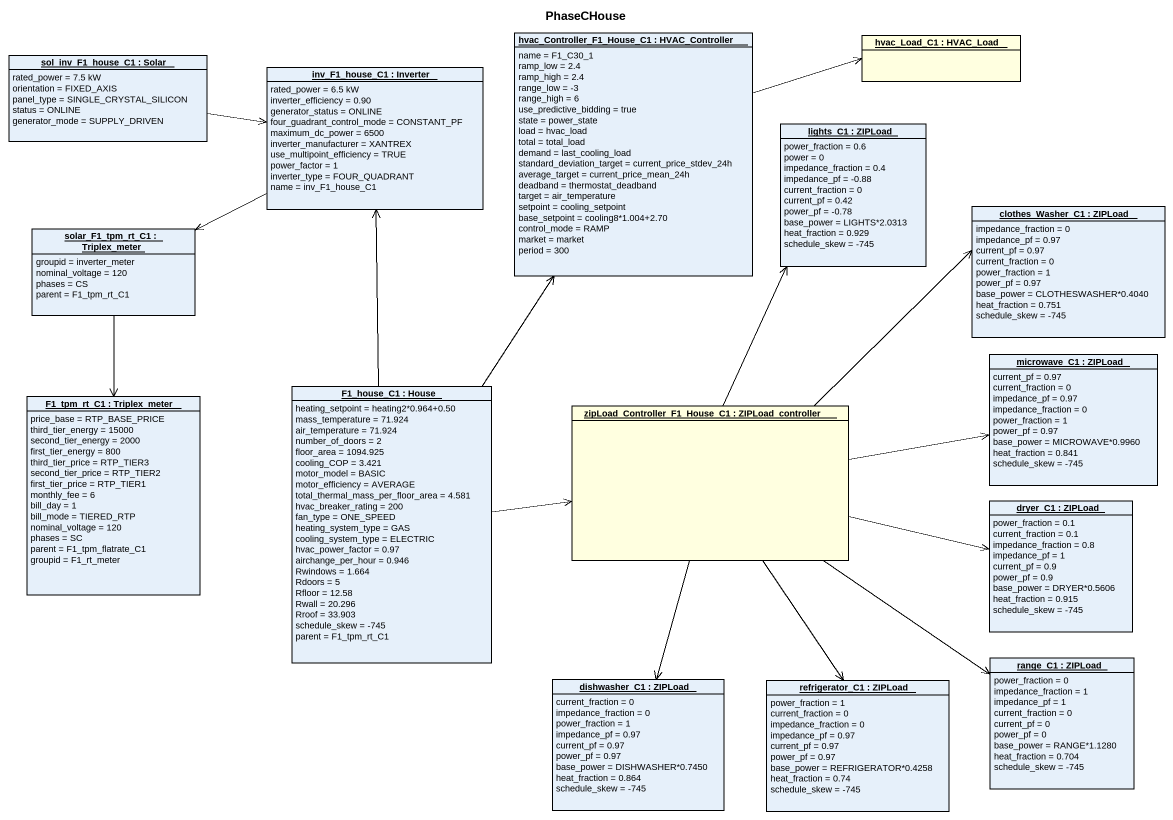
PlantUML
@startuml
title PhaseCHouse
hide circle
hide empty members
object "sol_inv_F1_house_C1 : Solar" as sol_inv_F1_house_C1 {
  rated_power = 7.5 kW
  orientation = FIXED_AXIS
  panel_type = SINGLE_CRYSTAL_SILICON
  status = ONLINE
  generator_mode = SUPPLY_DRIVEN
}
object "hvac_Controller_F1_House_C1 : HVAC_Controller" as hvac_Controller_F1_House_C1 {
  name = F1_C30_1
  ramp_low = 2.4
  ramp_high = 2.4
  range_low = -3
  range_high = 6
  use_predictive_bidding = true
  state = power_state
  load = hvac_load
  total = total_load
  demand = last_cooling_load
  standard_deviation_target = current_price_stdev_24h
  average_target = current_price_mean_24h
  deadband = thermostat_deadband
  target = air_temperature
  setpoint = cooling_setpoint
  base_setpoint = cooling8*1.004+2.70
  control_mode = RAMP
  market = market
  period = 300
}
object "hvac_Load_C1 : HVAC_Load" as hvac_Load_C1 #FFFFE0
object "inv_F1_house_C1 : Inverter" as inv_F1_house_C1 {
  rated_power = 6.5 kW
  inverter_efficiency = 0.90
  generator_status = ONLINE
  four_guadrant_control_mode = CONSTANT_PF
  maximum_dc_power = 6500
  inverter_manufacturer = XANTREX
  use_multipoint_efficiency = TRUE
  power_factor = 1
  inverter_type = FOUR_QUADRANT
  name = inv_F1_house_C1
}
object "lights_C1 : ZIPLoad" as lights_C1 {
  power_fraction = 0.6
  power = 0
  impedance_fraction = 0.4
  impedance_pf = -0.88
  current_fraction = 0
  current_pf = 0.42
  power_pf = -0.78
  base_power = LIGHTS*2.0313
  heat_fraction = 0.929
  schedule_skew = -745
}
object "clothes_Washer_C1 : ZIPLoad" as clothes_Washer_C1 {
  impedance_fraction = 0
  impedance_pf = 0.97
  current_pf = 0.97
  current_fraction = 0
  power_fraction = 1
  power_pf = 0.97
  base_power = CLOTHESWASHER*0.4040
  heat_fraction = 0.751
  schedule_skew = -745
}
object "solar_F1_tpm_rt_C1 : Triplex_meter" as solar_F1_tpm_rt_C1 {
  groupid = inverter_meter
  nominal_voltage = 120
  phases = CS
  parent = F1_tpm_rt_C1
}
object "microwave_C1 : ZIPLoad" as microwave_C1 {
  current_pf = 0.97
  current_fraction = 0
  impedance_pf = 0.97
  impedance_fraction = 0
  power_fraction = 1
  power_pf = 0.97
  base_power = MICROWAVE*0.9960
  heat_fraction = 0.841
  schedule_skew = -745
}
object "F1_tpm_rt_C1 : Triplex_meter" as F1_tpm_rt_C1 {
  price_base = RTP_BASE_PRICE
  third_tier_energy = 15000
  second_tier_energy = 2000
  first_tier_energy = 800
  third_tier_price = RTP_TIER3
  second_tier_price = RTP_TIER2
  first_tier_price = RTP_TIER1
  monthly_fee = 6
  bill_day = 1
  bill_mode = TIERED_RTP
  nominal_voltage = 120
  phases = SC
  parent = F1_tpm_flatrate_C1
  groupid = F1_rt_meter
}
object "F1_house_C1 : House" as F1_house_C1 {
  heating_setpoint = heating2*0.964+0.50
  mass_temperature = 71.924
  air_temperature = 71.924
  number_of_doors = 2
  floor_area = 1094.925
  cooling_COP = 3.421
  motor_model = BASIC
  motor_efficiency = AVERAGE
  total_thermal_mass_per_floor_area = 4.581
  hvac_breaker_rating = 200
  fan_type = ONE_SPEED
  heating_system_type = GAS
  cooling_system_type = ELECTRIC
  hvac_power_factor = 0.97
  airchange_per_hour = 0.946
  Rwindows = 1.664
  Rdoors = 5
  Rfloor = 12.58
  Rwall = 20.296
  Rroof = 33.903
  schedule_skew = -745
  parent = F1_tpm_rt_C1
}
object "zipLoad_Controller_F1_House_C1 : ZIPLoad_controller" as zipLoad_Controller_F1_House #FFFFE0
object "dryer_C1 : ZIPLoad" as dryer_C1 {
  power_fraction = 0.1
  current_fraction = 0.1
  impedance_fraction = 0.8
  impedance_pf = 1
  current_pf = 0.9
  power_pf = 0.9
  base_power = DRYER*0.5606
  heat_fraction = 0.915
  schedule_skew = -745
}
object "dishwasher_C1 : ZIPLoad" as dishwasher_C1 {
  current_fraction = 0
  impedance_fraction = 0
  power_fraction = 1
  impedance_pf = 0.97
  current_pf = 0.97
  power_pf = 0.97
  base_power = DISHWASHER*0.7450
  heat_fraction = 0.864
  schedule_skew = -745
}
object "refrigerator_C1 : ZIPLoad" as refrigerator_C1 {
  power_fraction = 1
  current_fraction = 0
  impedance_fraction = 0
  impedance_pf = 0.97
  current_pf = 0.97
  power_pf = 0.97
  base_power = REFRIGERATOR*0.4258
  heat_fraction = 0.74
  schedule_skew = -745
}
object "range_C1 : ZIPLoad" as range_C1 {
  power_fraction = 0
  impedance_fraction = 1
  impedance_pf = 1
  current_fraction = 0
  current_pf = 0
  power_pf = 0
  base_power = RANGE*1.1280
  heat_fraction = 0.704
  schedule_skew = -745
}
sol_inv_F1_house_C1 -right-> inv_F1_house_C1
hvac_Controller_F1_House_C1 -right-> hvac_Load_C1
inv_F1_house_C1 -left-> solar_F1_tpm_rt_C1
solar_F1_tpm_rt_C1 --> F1_tpm_rt_C1
F1_house_C1 -up-> hvac_Controller_F1_House_C1
F1_house_C1 -up-> inv_F1_house_C1
F1_house_C1 -right-> zipLoad_Controller_F1_House
zipLoad_Controller_F1_House -up-> lights_C1
zipLoad_Controller_F1_House -right-> clothes_Washer_C1
zipLoad_Controller_F1_House -right-> microwave_C1
zipLoad_Controller_F1_House -right-> dryer_C1
zipLoad_Controller_F1_House --> dishwasher_C1
zipLoad_Controller_F1_House --> refrigerator_C1
zipLoad_Controller_F1_House --> range_C1
@enduml
